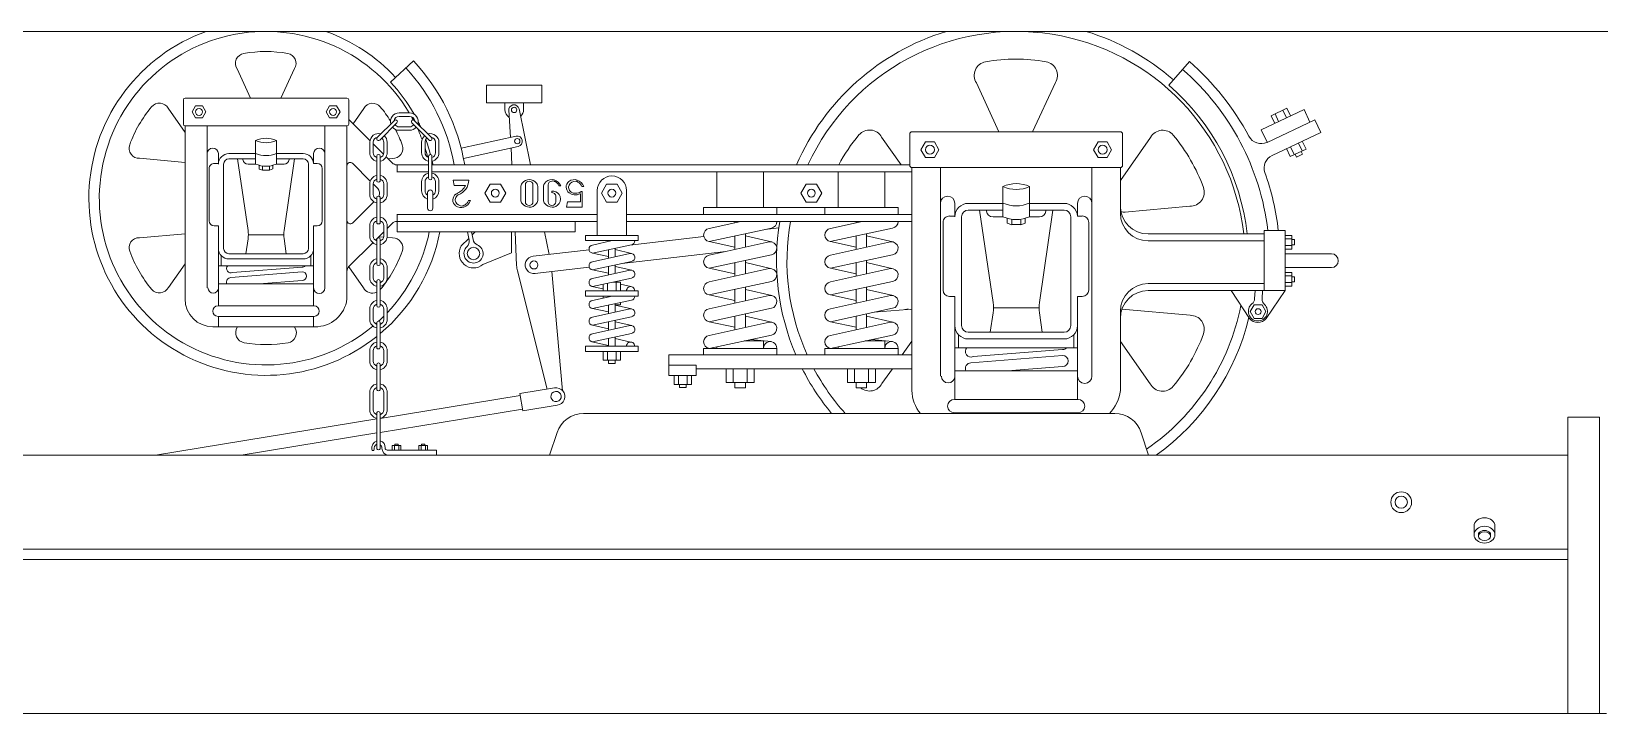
# Model space of a CAD drawing. Header units: inches. Extents: x 0 to 22, y 0 to 17.
# Drawn here: x 12.233 to 14.581, y 12.29 to 13.311 of the extents above; entities that cross this region are included whole.
import ezdxf

# ---------------------------------------------------------------- set-up
doc = ezdxf.new("R2010")
doc.units = ezdxf.units.IN
doc.header["$LTSCALE"] = 100
doc.header["$MEASUREMENT"] = 0
doc.layers.add('RAIL', color=7, linetype='Continuous', lineweight=0)
doc.layers.add('RESISTORBANK', color=7, linetype='Continuous', lineweight=0)

msp = doc.modelspace()

# ---------------------------------------------------------------- linework, layer by layer
at = {"layer": 'RAIL'}
msp.add_line((7.08987, 13.31113), (14.88987, 13.31113), dxfattribs=at)
at = {"layer": 'RESISTORBANK', "linetype": 'Continuous'}
for p, q in [((12.56083, 13.21131), (12.54073, 13.25506)), ((12.60641, 13.21131), (12.62697, 13.25543)), ((12.77056, 13.23515), (12.80486, 13.267)), ((13.93595, 13.2307), (13.96673, 13.26596)), ((12.91409, 13.2304), (12.99729, 13.2304)), ((12.91409, 13.2044), (12.91409, 13.2304)), ((12.99729, 13.2044), (12.99729, 13.2304)), ((13.68131, 13.16079), (13.64766, 13.23405)), ((13.73186, 13.16079), (13.76624, 13.23456)), ((12.91409, 13.2044), (12.99729, 13.2044)), ((12.94169, 13.19417), (12.94169, 13.2044)), ((12.96969, 13.19417), (12.96969, 13.2044)), ((12.4629, 13.1599), (12.43762, 13.19599)), ((12.73972, 13.1476), (12.7079, 13.17936)), ((12.71438, 13.1729), (12.73037, 13.19573)), ((12.75064, 13.15216), (12.77639, 13.17791)), ((12.75432, 13.14849), (12.78007, 13.17423)), ((12.78344, 13.18908), (12.79904, 13.18908)), ((12.78344, 13.18388), (12.79904, 13.18388)), ((12.80239, 13.17421), (12.82814, 13.14847)), ((12.80607, 13.17789), (12.83181, 13.15214)), ((12.9502, 13.15237), (12.94754, 13.19376)), ((12.9802, 13.11143), (12.96291, 13.19511)), ((14.089, 13.18496), (14.1125, 13.19604)), ((14.089, 13.18496), (14.09443, 13.17342)), ((14.09487, 13.18773), (14.1003, 13.17619)), ((14.10662, 13.19327), (14.11206, 13.18173)), ((14.1125, 13.19604), (14.11794, 13.1845)), ((14.14711, 13.17525), (14.13825, 13.19407)), ((14.16337, 13.15992), (14.1545, 13.17874)), ((12.78344, 13.16828), (12.79904, 13.16828)), ((12.78344, 13.16308), (12.79904, 13.16308)), ((12.87633, 13.13612), (12.95861, 13.15422)), ((13.53489, 13.11143), (13.50589, 13.15283)), ((13.86335, 13.08814), (13.90841, 13.15248)), ((14.08306, 13.14507), (14.0742, 13.16389)), ((12.73949, 13.12954), (12.73949, 13.14514)), ((12.74469, 13.12954), (12.74469, 13.14514)), ((12.75998, 13.12738), (12.74469, 13.14264)), ((12.76029, 13.12954), (12.76029, 13.14514)), ((12.76549, 13.12954), (12.76549, 13.14514)), ((12.817, 13.1451), (12.817, 13.1295)), ((12.8222, 13.1451), (12.8222, 13.1295)), ((12.8222, 13.1451), (12.8222, 13.1295)), ((12.8378, 13.1451), (12.8378, 13.1295)), ((12.8378, 13.1451), (12.8378, 13.1295)), ((12.843, 13.1451), (12.843, 13.1295)), ((12.843, 13.1451), (12.843, 13.1295)), ((12.87979, 13.12094), (12.96176, 13.13897)), ((12.95214, 13.11143), (12.95095, 13.13659)), ((14.11776, 13.12392), (14.11222, 13.13568)), ((14.11776, 13.12392), (14.14127, 13.135)), ((14.12363, 13.12668), (14.11809, 13.13844)), ((14.12718, 13.12297), (14.1251, 13.12738)), ((14.12718, 13.12297), (14.136, 13.12712)), ((14.13539, 13.13222), (14.12985, 13.14398)), ((14.136, 13.12712), (14.13392, 13.13153)), ((14.14127, 13.135), (14.13573, 13.14676)), ((12.4629, 13.11476), (12.39482, 13.12111)), ((12.57886, 13.10334), (12.5737, 13.10513)), ((12.58949, 13.10334), (12.5945, 13.10515)), ((12.74026, 13.08716), (12.71383, 13.11353)), ((12.74989, 13.08793), (12.74989, 13.12434)), ((12.75509, 13.08793), (12.75509, 13.12434)), ((12.77304, 13.11435), (12.76395, 13.12341)), ((12.76709, 13.12029), (12.77318, 13.12085)), ((12.8274, 13.12431), (12.8274, 13.09134)), ((12.8326, 13.12431), (12.8326, 13.09134)), ((12.73949, 13.06714), (12.73949, 13.08274)), ((12.74469, 13.06714), (12.74469, 13.08274)), ((12.75131, 13.07612), (12.74469, 13.08274)), ((12.76029, 13.06714), (12.76029, 13.08274)), ((12.76549, 13.06714), (12.76549, 13.08274)), ((12.817, 13.08615), (12.817, 13.07258)), ((12.817, 13.08615), (12.817, 13.07258)), ((12.8222, 13.08615), (12.8222, 13.07258)), ((12.8222, 13.08615), (12.8222, 13.07258)), ((12.8378, 13.08615), (12.8378, 13.07258)), ((12.8378, 13.08615), (12.8378, 13.07258)), ((12.843, 13.08615), (12.843, 13.07258)), ((12.843, 13.08615), (12.843, 13.07258)), ((12.88777, 13.08863), (12.86424, 13.08863)), ((12.86424, 13.08863), (12.8657, 13.08063)), ((12.88285, 13.08063), (12.8657, 13.08063)), ((12.91172, 13.06902), (12.91952, 13.08253)), ((12.91952, 13.08253), (12.93511, 13.08253)), ((12.94291, 13.06902), (12.93511, 13.08253)), ((12.97239, 13.05615), (12.97239, 13.08132)), ((12.98383, 13.05615), (12.98383, 13.08132)), ((13.00642, 13.05615), (13.00642, 13.08132)), ((13.0256, 13.07974), (13.02297, 13.07974)), ((13.08629, 13.06902), (13.09409, 13.08253)), ((13.09409, 13.08253), (13.10969, 13.08253)), ((13.11749, 13.06902), (13.10969, 13.08253)), ((13.25905, 13.04743), (13.25905, 13.10103)), ((13.32905, 13.04743), (13.32905, 13.10103)), ((13.38491, 13.06902), (13.39271, 13.08253)), ((13.39271, 13.08253), (13.40831, 13.08253)), ((13.41611, 13.06902), (13.40831, 13.08253)), ((13.44065, 13.04743), (13.44065, 13.10103)), ((13.51065, 13.04743), (13.51065, 13.10103)), ((12.71383, 13.02456), (12.7455, 13.05617)), ((12.74934, 13.06), (12.74989, 13.06054)), ((12.74989, 13.02555), (12.74989, 13.06194)), ((12.75509, 13.02553), (12.75509, 13.06186)), ((12.8261, 13.06985), (12.8261, 13.04642)), ((12.8339, 13.06985), (12.8339, 13.04642)), ((12.89006, 13.05775), (12.88743, 13.05775)), ((12.91952, 13.05551), (12.91172, 13.06902)), ((12.93511, 13.05551), (12.94291, 13.06902)), ((12.96542, 13.05909), (12.96542, 13.07806)), ((12.99112, 13.05987), (12.99112, 13.07728)), ((12.99938, 13.05909), (12.99938, 13.07845)), ((13.01228, 13.06971), (13.01228, 13.07217)), ((13.01786, 13.05615), (13.01786, 13.06531)), ((13.03394, 13.04815), (13.03539, 13.05615)), ((13.05518, 13.05615), (13.03539, 13.05615)), ((13.05518, 13.05615), (13.05518, 13.06699)), ((13.05976, 13.07903), (13.05713, 13.07903)), ((13.05747, 13.04815), (13.05747, 13.0703)), ((13.08009, 13.00578), (13.08009, 13.07288)), ((13.09409, 13.05551), (13.08629, 13.06902)), ((13.10969, 13.05551), (13.11749, 13.06902)), ((13.12384, 13.00578), (13.12384, 13.07288)), ((13.39271, 13.05551), (13.38491, 13.06902)), ((13.40831, 13.05551), (13.41611, 13.06902)), ((12.91952, 13.05551), (12.93511, 13.05551)), ((13.05747, 13.04815), (13.03394, 13.04815)), ((13.09409, 13.05551), (13.10969, 13.05551)), ((13.23925, 13.03703), (13.23925, 13.04743)), ((13.34885, 13.03703), (13.34885, 13.04743)), ((13.39271, 13.05551), (13.40831, 13.05551)), ((13.42085, 13.03703), (13.42085, 13.04743)), ((13.53045, 13.03703), (13.53045, 13.04743)), ((13.87022, 13.04048), (13.96727, 13.04953)), ((12.73949, 13.00474), (12.73949, 13.02034)), ((12.74469, 13.00474), (12.74469, 13.02034)), ((12.74777, 12.99853), (12.76029, 13.01102)), ((12.76029, 13.00474), (12.76029, 13.02034)), ((12.76549, 13.01621), (12.773, 13.0237)), ((12.76549, 13.00474), (12.76549, 13.02034)), ((12.88819, 12.99865), (12.88583, 13.01103)), ((12.89414, 12.99944), (12.89194, 13.01103)), ((12.89734, 13.01103), (12.89281, 13.00644)), ((12.95144, 12.97974), (12.95144, 13.01103)), ((12.95928, 12.96049), (12.95689, 13.01103)), ((13.00823, 12.97727), (13.00118, 13.01103)), ((13.24742, 12.99661), (13.34076, 13.01661)), ((13.2475, 13.01602), (13.29517, 13.02663)), ((13.28621, 13.02463), (13.28621, 13.02663)), ((13.33115, 13.01455), (13.35187, 13.01694)), ((13.42902, 12.99661), (13.52236, 13.01661)), ((13.4291, 13.01602), (13.47669, 13.02661)), ((13.46781, 13.02463), (13.46781, 13.02663)), ((13.47616, 13.02661), (13.53051, 13.02661)), ((13.70056, 13.02178), (13.69391, 13.02409)), ((13.71424, 13.02178), (13.72069, 13.02412)), ((14.07884, 12.92316), (14.07884, 13.01316)), ((14.11004, 12.92316), (14.11004, 13.01316)), ((12.4629, 13.00827), (12.39446, 13.00227)), ((12.55729, 13.00662), (12.61114, 13.00662)), ((12.70824, 12.95907), (12.74407, 12.99483)), ((12.74989, 12.963), (12.74989, 12.99954)), ((12.75308, 13.00382), (12.76013, 13.0032)), ((12.75509, 12.96313), (12.75509, 12.99954)), ((12.76533, 13.00275), (12.77357, 13.00203)), ((12.88769, 13.00125), (12.87652, 12.98994)), ((13.06251, 12.99798), (13.06251, 13.00578)), ((13.06251, 13.00578), (13.14142, 13.00578)), ((13.06251, 12.99798), (13.14142, 12.99798)), ((13.07278, 12.9792), (13.13112, 12.9917)), ((13.07283, 12.99133), (13.10258, 12.99795)), ((13.09707, 12.99672), (13.09707, 12.99798)), ((13.10224, 12.99795), (13.13621, 12.99795)), ((13.10682, 12.97389), (13.10682, 12.98649)), ((13.12871, 12.99118), (13.23959, 13.00398)), ((13.14142, 12.99798), (13.14142, 13.00578)), ((13.28621, 12.98838), (13.24746, 12.99661)), ((13.24746, 12.97601), (13.33736, 12.99601)), ((13.28621, 12.98463), (13.28621, 13.00492)), ((13.30181, 12.9881), (13.30181, 13.00827)), ((13.34106, 12.99596), (13.30181, 13.005)), ((13.34806, 12.99031), (13.34921, 12.99044)), ((13.46781, 12.98838), (13.42906, 12.99661)), ((13.42906, 12.97601), (13.51896, 12.99601)), ((13.46781, 12.98463), (13.46781, 13.00492)), ((13.48341, 12.9881), (13.48341, 13.00827)), ((13.52266, 12.99596), (13.48341, 13.005)), ((14.12025, 13.00574), (14.11006, 13.00574)), ((14.12025, 13.00064), (14.11006, 13.00064)), ((14.12025, 12.99046), (14.11006, 12.99046)), ((14.12025, 12.98537), (14.11006, 12.98537)), ((14.12025, 12.98537), (14.12025, 13.00574)), ((14.12407, 12.99937), (14.12025, 12.99937)), ((14.12407, 12.99173), (14.12025, 12.99173)), ((14.12407, 12.99173), (14.12407, 12.99937)), ((12.4629, 12.96303), (12.4379, 12.92776)), ((12.95144, 12.97974), (12.90874, 12.96225)), ((12.98395, 12.97447), (13.06781, 12.98415)), ((13.09707, 12.97404), (13.07281, 12.9792)), ((13.07281, 12.96632), (13.129, 12.97882)), ((13.07281, 12.9542), (13.13112, 12.9667)), ((13.09707, 12.97172), (13.09707, 12.9844)), ((13.13131, 12.97879), (13.10682, 12.98443)), ((13.11684, 12.96363), (13.27257, 12.9816)), ((13.24746, 12.95661), (13.34076, 12.97661)), ((13.28621, 12.94463), (13.28621, 12.96492)), ((13.30181, 12.9481), (13.30181, 12.96826)), ((13.34166, 12.9558), (13.30181, 12.96499)), ((13.42906, 12.95661), (13.52236, 12.97661)), ((13.46781, 12.94463), (13.46781, 12.96492)), ((13.48341, 12.9481), (13.48341, 12.96826)), ((13.52326, 12.9558), (13.48341, 12.96499)), ((12.70797, 12.95879), (12.73013, 12.92752)), ((12.73949, 12.94234), (12.73949, 12.95794)), ((12.73949, 12.94234), (12.73949, 12.95794)), ((12.74469, 12.94234), (12.74469, 12.95794)), ((12.74469, 12.94234), (12.74469, 12.95794)), ((12.76029, 12.94234), (12.76029, 12.95794)), ((12.76029, 12.94234), (12.76029, 12.95794)), ((12.76549, 12.94234), (12.76549, 12.95794)), ((12.76549, 12.94234), (12.76549, 12.95794)), ((12.96071, 12.95292), (13.00525, 12.77561)), ((12.98669, 12.94862), (13.06813, 12.95802)), ((13.01227, 12.95157), (13.02811, 12.7733)), ((13.07279, 12.9292), (13.13112, 12.9417)), ((13.09707, 12.94904), (13.07281, 12.9542)), ((13.07281, 12.94132), (13.129, 12.95382)), ((13.09707, 12.94672), (13.09707, 12.9594)), ((13.10682, 12.94889), (13.10682, 12.96149)), ((13.13168, 12.95369), (13.10682, 12.95943)), ((13.28621, 12.94838), (13.24746, 12.95661)), ((13.24746, 12.93601), (13.33736, 12.95601)), ((13.46781, 12.94838), (13.42906, 12.95661)), ((13.42906, 12.93601), (13.51896, 12.95601)), ((14.12025, 12.95034), (14.11006, 12.95034)), ((14.12025, 12.94524), (14.11006, 12.94524)), ((14.12025, 12.92997), (14.12025, 12.95034)), ((14.12407, 12.94397), (14.12025, 12.94397)), ((14.12407, 12.93633), (14.12407, 12.94397)), ((12.74989, 12.90073), (12.74989, 12.93714)), ((12.75509, 12.90073), (12.75509, 12.93714)), ((13.06251, 12.91498), (13.06251, 12.92278)), ((13.06251, 12.92278), (13.14142, 12.92278)), ((13.06251, 12.91498), (13.14142, 12.91498)), ((13.08896, 12.92558), (13.07211, 12.92936)), ((13.07283, 12.90843), (13.10228, 12.91498)), ((13.08896, 12.92285), (13.08896, 12.93266)), ((13.08896, 12.91202), (13.08896, 12.91499)), ((13.09545, 12.92285), (13.09545, 12.93405)), ((13.09707, 12.91382), (13.09707, 12.91498)), ((13.10384, 12.93585), (13.11495, 12.93585)), ((13.10682, 12.93585), (13.10682, 12.93649)), ((13.10845, 12.92285), (13.10845, 12.93585)), ((13.11495, 12.92285), (13.11495, 12.93585)), ((13.13029, 12.92902), (13.11495, 12.93255)), ((13.14142, 12.91498), (13.14142, 12.92278)), ((13.24743, 12.91661), (13.34076, 12.93661)), ((13.28621, 12.90838), (13.24746, 12.91661)), ((13.24746, 12.89601), (13.33736, 12.91601)), ((13.28621, 12.90463), (13.28621, 12.92492)), ((13.30181, 12.9081), (13.30181, 12.92826)), ((13.34168, 12.9158), (13.30181, 12.92499)), ((13.42903, 12.91661), (13.52236, 12.93661)), ((13.46781, 12.90838), (13.42906, 12.91661)), ((13.42906, 12.89601), (13.51896, 12.91601)), ((13.46781, 12.90463), (13.46781, 12.92492)), ((13.48341, 12.9081), (13.48341, 12.92826)), ((13.52328, 12.9158), (13.48341, 12.92499)), ((14.02923, 12.92317), (14.05677, 12.88153)), ((14.06434, 12.91083), (14.06498, 12.92316)), ((14.07554, 12.91069), (14.0762, 12.92316)), ((14.11013, 12.92317), (14.08173, 12.88151)), ((14.12025, 12.93506), (14.11006, 12.93506)), ((14.12025, 12.92997), (14.11006, 12.92997)), ((14.12407, 12.93633), (14.12025, 12.93633)), ((12.73949, 12.87994), (12.73949, 12.89554)), ((12.74469, 12.87994), (12.74469, 12.89554)), ((12.76029, 12.87994), (12.76029, 12.89554)), ((12.76549, 12.87994), (12.76549, 12.89554)), ((13.07278, 12.8963), (13.13112, 12.9088)), ((13.09707, 12.89114), (13.07281, 12.8963)), ((13.07281, 12.88342), (13.129, 12.89592)), ((13.09707, 12.88882), (13.09707, 12.9015)), ((13.10682, 12.89099), (13.10682, 12.90359)), ((13.10682, 12.90198), (13.11495, 12.90198)), ((13.13131, 12.89589), (13.10682, 12.90153)), ((13.11495, 12.90198), (13.11495, 12.90533)), ((13.24745, 12.87661), (13.34076, 12.89661)), ((13.42905, 12.87661), (13.52236, 12.89661)), ((13.54445, 12.89506), (13.49487, 12.89071)), ((13.67278, 12.89726), (13.74212, 12.89726)), ((13.86561, 12.8951), (13.96781, 12.88615)), ((14.05787, 12.89167), (14.06372, 12.9018)), ((14.06372, 12.88154), (14.05787, 12.89167)), ((14.06372, 12.9018), (14.07542, 12.9018)), ((14.08127, 12.89167), (14.07542, 12.9018)), ((14.07542, 12.88154), (14.08127, 12.89167)), ((12.54153, 12.86901), (12.54114, 12.86816)), ((12.62682, 12.86901), (12.62739, 12.86778)), ((12.74989, 12.83833), (12.74989, 12.87474)), ((12.75509, 12.83833), (12.75509, 12.87474)), ((13.07281, 12.8713), (13.13112, 12.8838)), ((13.09707, 12.86614), (13.07281, 12.8713)), ((13.07281, 12.85842), (13.129, 12.87092)), ((13.09707, 12.86382), (13.09707, 12.8765)), ((13.10682, 12.86599), (13.10682, 12.87859)), ((13.13168, 12.87079), (13.10682, 12.87653)), ((13.24743, 12.85601), (13.33736, 12.87601)), ((13.28621, 12.86838), (13.24746, 12.87661)), ((13.28621, 12.86463), (13.28621, 12.88492)), ((13.30181, 12.8681), (13.30181, 12.88826)), ((13.34082, 12.876), (13.30181, 12.88499)), ((13.42903, 12.85601), (13.51896, 12.87601)), ((13.46781, 12.86838), (13.42906, 12.87661)), ((13.46781, 12.86463), (13.46781, 12.88492)), ((13.48341, 12.8681), (13.48341, 12.88826)), ((13.52242, 12.876), (13.48341, 12.88499)), ((14.06372, 12.88154), (14.07542, 12.88154)), ((13.09707, 12.84086), (13.07211, 12.84646)), ((13.07279, 12.8463), (13.13112, 12.8588)), ((13.09707, 12.83988), (13.09707, 12.8515)), ((13.10682, 12.83988), (13.10682, 12.85359)), ((13.13029, 12.84612), (13.10682, 12.85153)), ((13.24751, 12.83663), (13.34076, 12.85661)), ((13.2998, 12.84783), (13.32905, 12.84783)), ((13.30931, 12.84987), (13.34032, 12.84679)), ((13.32905, 12.8366), (13.32905, 12.84783)), ((13.42911, 12.83663), (13.52236, 12.85661)), ((13.4814, 12.84783), (13.51065, 12.84783)), ((13.49091, 12.84987), (13.52192, 12.84679)), ((13.51065, 12.8366), (13.51065, 12.84783)), ((13.55126, 12.8475), (13.53675, 12.82703)), ((13.86335, 12.84681), (13.90807, 12.7837)), ((12.73949, 12.81754), (12.73949, 12.83314)), ((12.74469, 12.81754), (12.74469, 12.83314)), ((12.76029, 12.81754), (12.76029, 12.83314)), ((12.76549, 12.81754), (12.76549, 12.83314)), ((13.06251, 12.83208), (13.06251, 12.83988)), ((13.06251, 12.83988), (13.14142, 12.83988)), ((13.06251, 12.83208), (13.14142, 12.83208)), ((13.08896, 12.81895), (13.08896, 12.83195)), ((13.09545, 12.81895), (13.09545, 12.83195)), ((13.10845, 12.81895), (13.10845, 12.83195)), ((13.11495, 12.81895), (13.11495, 12.83195)), ((13.14142, 12.83208), (13.14142, 12.83988)), ((13.18725, 12.82703), (13.55126, 12.82703)), ((13.18725, 12.79583), (13.18725, 12.82703)), ((13.23921, 12.8366), (13.34891, 12.8366)), ((13.23921, 12.82703), (13.23921, 12.8366)), ((13.25905, 12.8366), (13.25905, 12.8391)), ((13.34891, 12.82703), (13.34891, 12.8366)), ((13.42081, 12.8366), (13.53051, 12.8366)), ((13.42081, 12.82703), (13.42081, 12.8366)), ((13.44065, 12.8366), (13.44065, 12.8391)), ((13.53051, 12.82703), (13.53051, 12.8366)), ((12.74989, 12.77593), (12.74989, 12.81234)), ((12.75509, 12.77593), (12.75509, 12.81234)), ((13.08896, 12.81895), (13.11495, 12.81895)), ((13.09707, 12.81407), (13.09707, 12.81895)), ((13.09707, 12.81407), (13.10682, 12.81407)), ((13.10682, 12.81407), (13.10682, 12.81895)), ((13.18725, 12.81143), (13.2282, 12.81143)), ((13.2282, 12.79583), (13.2282, 12.81143)), ((13.2282, 12.80623), (13.55126, 12.80623)), ((13.27323, 12.78543), (13.27323, 12.80623)), ((13.28361, 12.78543), (13.28361, 12.80623)), ((13.30441, 12.78543), (13.30441, 12.80623)), ((13.31481, 12.78543), (13.31481, 12.80623)), ((13.45483, 12.78543), (13.45483, 12.80623)), ((13.46521, 12.78543), (13.46521, 12.80623)), ((13.48601, 12.78543), (13.48601, 12.80623)), ((13.49641, 12.78543), (13.49641, 12.80623)), ((13.52201, 12.80623), (13.50628, 12.78403)), ((12.96432, 12.7689), (13.01608, 12.77739)), ((13.18725, 12.79583), (13.2282, 12.79583)), ((13.19515, 12.78273), (13.19515, 12.79573)), ((13.19515, 12.78273), (13.22114, 12.78273)), ((13.20164, 12.78273), (13.20164, 12.79573)), ((13.20326, 12.77785), (13.20326, 12.78273)), ((13.20326, 12.77785), (13.21301, 12.77785)), ((13.21301, 12.77785), (13.21301, 12.78273)), ((13.21464, 12.78273), (13.21464, 12.79573)), ((13.22114, 12.78273), (13.22114, 12.79573)), ((13.27323, 12.78543), (13.31481, 12.78543)), ((13.28621, 12.77763), (13.28621, 12.78543)), ((13.28621, 12.77763), (13.30181, 12.77763)), ((13.30181, 12.77763), (13.30181, 12.78543)), ((13.45483, 12.78543), (13.49641, 12.78543)), ((13.46781, 12.77763), (13.46781, 12.78543)), ((13.46781, 12.77763), (13.48341, 12.77763)), ((13.48341, 12.77763), (13.48341, 12.78543)), ((12.73949, 12.74474), (12.73949, 12.77074)), ((12.74469, 12.74474), (12.74469, 12.77074)), ((12.75509, 12.73193), (12.96474, 12.76633)), ((12.76029, 12.74474), (12.76029, 12.77074)), ((12.76549, 12.74474), (12.76549, 12.77074)), ((12.96432, 12.7689), (12.96853, 12.74325)), ((12.96853, 12.74325), (13.02014, 12.75172)), ((12.41857, 12.67671), (12.74989, 12.73107)), ((12.74989, 12.68761), (12.74989, 12.73954)), ((12.75509, 12.71086), (12.96811, 12.74581)), ((12.75509, 12.68761), (12.75509, 12.73973)), ((12.54699, 12.67671), (12.74989, 12.71)), ((13.00874, 12.67671), (13.01995, 12.71058)), ((13.90563, 12.67671), (13.89457, 12.71045)), ((12.77309, 12.69106), (12.77309, 12.68456)), ((12.78608, 12.69106), (12.77309, 12.69106)), ((12.77634, 12.69106), (12.77634, 12.68456)), ((12.77715, 12.6935), (12.77715, 12.69106)), ((12.78202, 12.6935), (12.77715, 12.6935)), ((12.78202, 12.6935), (12.78202, 12.69106)), ((12.78284, 12.69106), (12.78284, 12.68456)), ((12.78608, 12.69106), (12.78608, 12.68456)), ((12.81295, 12.69106), (12.81295, 12.68456)), ((12.82594, 12.69106), (12.81295, 12.69106)), ((12.8162, 12.69106), (12.8162, 12.68456)), ((12.81701, 12.6935), (12.81701, 12.69106)), ((12.82189, 12.6935), (12.81701, 12.6935)), ((12.82189, 12.6935), (12.82189, 12.69106)), ((12.8227, 12.69106), (12.8227, 12.68456)), ((12.82594, 12.69106), (12.82594, 12.68456)), ((12.83934, 12.67671), (12.83934, 12.68451))]:
    msp.add_line(p, q, dxfattribs=at)
at = {"layer": 'RESISTORBANK', "color": 7, "linetype": 'Continuous'}
for p, q in [((12.4603, 13.20871), (12.4603, 13.17231)), ((12.47851, 13.19949), (12.47333, 13.19052)), ((12.48897, 13.19949), (12.49416, 13.19051)), ((12.67931, 13.19949), (12.67413, 13.19052)), ((12.68977, 13.19949), (12.69496, 13.19051)), ((12.7079, 13.20871), (12.7079, 13.17231)), ((12.47333, 13.19052), (12.47852, 13.18153)), ((12.49416, 13.19051), (12.48898, 13.18153)), ((12.67413, 13.19052), (12.67932, 13.18153)), ((12.69496, 13.19051), (12.68978, 13.18153)), ((12.4629, 13.16971), (12.4629, 13.16305)), ((12.4629, 13.16305), (12.4629, 12.91061)), ((12.496, 13.16971), (12.496, 13.12811)), ((12.6722, 13.16971), (12.6722, 13.12811)), ((12.7053, 13.16971), (12.7053, 12.91061)), ((13.54791, 13.15744), (13.54791, 13.11058)), ((13.86669, 13.15744), (13.86669, 13.11058)), ((12.496, 13.12811), (12.496, 12.92722)), ((12.5128, 13.12811), (12.5128, 13.11344)), ((12.5685, 13.14774), (12.5685, 13.11251)), ((12.5997, 13.14771), (12.5997, 13.11251)), ((12.6554, 13.12811), (12.6554, 13.11344)), ((12.6722, 13.12811), (12.6722, 12.92722)), ((13.57135, 13.14558), (13.56468, 13.13403)), ((13.56468, 13.13403), (13.57137, 13.12246)), ((13.58482, 13.14558), (13.5915, 13.13401)), ((13.5915, 13.13401), (13.58483, 13.12246)), ((13.82988, 13.14558), (13.82321, 13.13403)), ((13.82321, 13.13403), (13.8299, 13.12246)), ((13.84335, 13.14558), (13.85003, 13.13401)), ((13.85003, 13.13401), (13.84336, 13.12246)), ((12.49902, 13.10594), (12.49902, 13.02741)), ((12.5206, 13.11251), (12.5206, 12.98611)), ((12.5414, 13.12031), (12.5572, 13.01294)), ((12.5414, 13.12031), (12.5572, 13.01294)), ((12.54928, 13.12031), (12.54945, 13.11917)), ((12.5737, 13.11072), (12.5737, 13.10513)), ((12.5789, 13.10962), (12.5789, 13.10338)), ((12.58953, 13.10965), (12.58953, 13.10338)), ((12.5945, 13.11071), (12.5945, 13.10515)), ((12.6268, 13.12031), (12.61112, 13.01289)), ((12.6268, 13.12031), (12.61112, 13.01289)), ((12.61892, 13.12031), (12.61875, 13.11918)), ((12.6476, 13.11251), (12.6476, 12.98611)), ((12.6684, 13.10594), (12.6684, 13.02741)), ((12.78022, 13.11143), (12.78022, 13.10103)), ((13.55126, 13.10723), (13.55126, 12.77364)), ((13.59387, 13.10723), (13.59387, 13.05367)), ((13.82073, 13.10723), (13.82073, 13.05367)), ((13.86335, 13.10723), (13.86335, 13.0978)), ((13.86335, 13.0978), (13.86335, 13.03916)), ((13.68722, 13.07894), (13.68722, 13.03359)), ((13.72739, 13.07891), (13.72739, 13.03359)), ((12.78022, 13.03703), (12.78022, 13.01103)), ((13.59387, 13.05367), (13.59387, 12.79503)), ((13.6155, 13.05367), (13.6155, 13.03479)), ((13.62555, 13.03359), (13.62555, 12.87085)), ((13.65233, 13.04363), (13.67267, 12.9054)), ((13.65233, 13.04363), (13.67267, 12.9054)), ((13.66248, 13.04363), (13.66269, 13.04217)), ((13.76228, 13.04363), (13.74209, 12.90533)), ((13.76228, 13.04363), (13.74209, 12.90533)), ((13.75213, 13.04363), (13.75192, 13.04218)), ((13.78906, 13.03359), (13.78906, 12.87085)), ((13.7991, 13.05367), (13.7991, 13.03479)), ((13.82073, 13.05367), (13.82073, 12.79503)), ((12.5128, 13.01991), (12.5128, 12.98611)), ((12.5128, 13.01991), (12.5128, 12.90021)), ((12.6554, 13.01991), (12.6554, 12.92722)), ((13.04696, 13.02663), (13.04696, 13.01103)), ((13.59776, 13.02514), (13.59776, 12.92402)), ((13.69391, 13.03129), (13.69391, 13.02409)), ((13.70061, 13.02987), (13.70061, 13.02184)), ((13.71429, 13.02991), (13.71429, 13.02184)), ((13.72069, 13.03127), (13.72069, 13.02412)), ((13.81584, 13.02514), (13.81584, 12.92402)), ((12.55389, 12.97831), (12.5572, 13.00083)), ((12.61442, 12.97831), (12.61112, 13.00088)), ((12.51707, 12.97538), (12.51707, 12.96036)), ((12.65113, 12.97538), (12.65113, 12.96036)), ((12.6554, 12.92736), (12.6554, 12.90021)), ((13.6155, 12.91436), (13.6155, 12.76025)), ((13.6155, 12.91436), (13.6155, 12.87085)), ((13.7991, 12.91436), (13.7991, 12.79503)), ((13.86335, 12.89196), (13.86335, 12.77364)), ((12.5128, 12.88461), (12.5128, 12.86901)), ((12.6554, 12.88461), (12.6554, 12.86901)), ((13.6684, 12.8608), (13.67267, 12.8898)), ((13.74633, 12.8608), (13.74209, 12.88986)), ((13.621, 12.85704), (13.621, 12.8377)), ((13.7936, 12.85704), (13.7936, 12.8377)), ((13.7991, 12.79521), (13.7991, 12.76025)), ((14.5334, 12.73381), (14.5334, 12.28996)), ((14.5809, 12.73381), (14.5809, 12.28996)), ((14.39284, 12.57084), (14.39284, 12.55805)), ((14.4242, 12.57056), (14.4242, 12.55777)), ((14.39932, 12.55767), (14.39932, 12.55561)), ((14.41772, 12.55781), (14.41772, 12.55557))]:
    msp.add_line(p, q, dxfattribs=at)
at = {"layer": 'RESISTORBANK'}
for p, q in [((12.4629, 13.21131), (12.7053, 13.21131)), ((12.47851, 13.19949), (12.48897, 13.19949)), ((12.67931, 13.19949), (12.68977, 13.19949)), ((12.47852, 13.18153), (12.48898, 13.18153)), ((12.67932, 13.18153), (12.68978, 13.18153)), ((14.0742, 13.16389), (14.13825, 13.19407)), ((14.08302, 13.14505), (14.1545, 13.17874)), ((12.4629, 13.16971), (12.7053, 13.16971)), ((13.55126, 13.16079), (13.86335, 13.16079)), ((14.09048, 13.12557), (14.16337, 13.15992)), ((12.5284, 13.12811), (12.5685, 13.12811)), ((12.5284, 13.12811), (12.5685, 13.12811)), ((12.5997, 13.12811), (12.6398, 13.12811)), ((12.5997, 13.12811), (12.6398, 13.12811)), ((13.57135, 13.14558), (13.58482, 13.14558)), ((13.82988, 13.14558), (13.84335, 13.14558)), ((12.5128, 13.11344), (12.50652, 13.11344)), ((12.5284, 13.12031), (12.5685, 13.12031)), ((12.55717, 13.11251), (12.5685, 13.11251)), ((12.57889, 13.10338), (12.58953, 13.10338)), ((12.5997, 13.12031), (12.6398, 13.12031)), ((12.5997, 13.11251), (12.61103, 13.11251)), ((12.6609, 13.11344), (12.65537, 13.11344)), ((12.7801, 13.11143), (12.8274, 13.11143)), ((12.8326, 13.11143), (13.54791, 13.11143)), ((13.55126, 13.10723), (13.86335, 13.10723)), ((13.57137, 13.12246), (13.58483, 13.12246)), ((13.8299, 13.12246), (13.84336, 13.12246)), ((12.7801, 13.10103), (12.8274, 13.10103)), ((12.8326, 13.10103), (13.55126, 13.10103)), ((12.78006, 13.03703), (13.08009, 13.03703)), ((13.12384, 13.03703), (13.55126, 13.03703)), ((13.23925, 13.04743), (13.53045, 13.04743)), ((13.6155, 13.03479), (13.60741, 13.03479)), ((13.63559, 13.05367), (13.68722, 13.05367)), ((13.63559, 13.05367), (13.68722, 13.05367)), ((13.63559, 13.04363), (13.68722, 13.04363)), ((13.67263, 13.03359), (13.68722, 13.03359)), ((13.72739, 13.05367), (13.77902, 13.05367)), ((13.72739, 13.05367), (13.77902, 13.05367)), ((13.72739, 13.04363), (13.77902, 13.04363)), ((13.72739, 13.03359), (13.74198, 13.03359)), ((13.80618, 13.03479), (13.79906, 13.03479)), ((12.5128, 13.01991), (12.50652, 13.01991)), ((12.6554, 13.01991), (12.6609, 13.01991)), ((12.78006, 13.02663), (13.08009, 13.02663)), ((12.78022, 13.01103), (13.04696, 13.01103)), ((13.12384, 13.02663), (13.55126, 13.02663)), ((13.70059, 13.02184), (13.71429, 13.02184)), ((14.07884, 13.01316), (14.11004, 13.01316)), ((13.90495, 13.00796), (14.07884, 13.00796)), ((13.90495, 12.99756), (14.07884, 12.99756)), ((12.5284, 12.97831), (12.6398, 12.97831)), ((12.5284, 12.97049), (12.6398, 12.97049)), ((14.11004, 12.97827), (14.17924, 12.97827)), ((12.5128, 12.96036), (12.6554, 12.96036)), ((12.53148, 12.94262), (12.63803, 12.95138)), ((12.53411, 12.95002), (12.63803, 12.95822)), ((12.57389, 12.93332), (12.63803, 12.93838)), ((14.11004, 12.95747), (14.17924, 12.95747)), ((12.5128, 12.93332), (12.6554, 12.93332)), ((13.90495, 12.93356), (14.07884, 12.93356)), ((13.90495, 12.92316), (14.11004, 12.92316)), ((12.5122, 12.90021), (12.656, 12.90021)), ((13.6155, 12.91436), (13.60741, 12.91436)), ((13.7991, 12.91436), (13.80618, 12.91436)), ((12.5045, 12.86901), (12.65717, 12.86901)), ((12.5122, 12.88461), (12.656, 12.88461)), ((13.63559, 12.8608), (13.77902, 12.8608)), ((13.63559, 12.85074), (13.77902, 12.85074)), ((13.6155, 12.8377), (13.7991, 12.8377)), ((13.63955, 12.81486), (13.77674, 12.82614)), ((13.64293, 12.82438), (13.77674, 12.83494)), ((13.6155, 12.80288), (13.7991, 12.80288)), ((13.69416, 12.80288), (13.77674, 12.8094)), ((13.61473, 12.76025), (13.79987, 12.76025)), ((13.05944, 12.73911), (13.85504, 12.73911)), ((13.61473, 12.74017), (13.79987, 12.74017)), ((14.5334, 12.73381), (14.5809, 12.73381)), ((14.5334, 12.73381), (14.5809, 12.73381)), ((12.7655, 12.68451), (12.83934, 12.68451)), ((7.4666, 12.67671), (14.5334, 12.67671)), ((13.00874, 12.67671), (13.90563, 12.67671)), ((7.4666, 12.53606), (14.5334, 12.53606)), ((7.4666, 12.52046), (14.5334, 12.52046)), ((7.4186, 12.28996), (14.5913, 12.28996))]:
    msp.add_line(p, q, dxfattribs=at)
at = {"layer": 'RESISTORBANK', "linetype": 'Continuous', "flags": 128}
for points in [[(13.01776, 13.08577), (13.017, 13.08623), (13.01624, 13.0866), (13.0155, 13.08688), (13.01478, 13.08708), (13.01408, 13.08719), (13.0134, 13.08722), (13.01275, 13.08717), (13.01213, 13.08704)], [(13.02297, 13.07974), (13.02251, 13.08065), (13.02198, 13.08152), (13.0214, 13.08235), (13.02077, 13.08314), (13.02008, 13.08388), (13.01935, 13.08457), (13.01858, 13.0852), (13.01776, 13.08577)], [(13.05192, 13.08506), (13.05118, 13.08553), (13.05051, 13.08593), (13.04991, 13.08628), (13.04937, 13.08656), (13.04891, 13.08677), (13.04852, 13.08692), (13.0482, 13.08701), (13.04795, 13.08704)], [(13.05713, 13.07903), (13.05666, 13.07994), (13.05613, 13.08081), (13.05555, 13.08164), (13.05492, 13.08243), (13.05424, 13.08317), (13.0535, 13.08386), (13.05273, 13.08449), (13.05192, 13.08506)]]:
    msp.add_lwpolyline(points, dxfattribs=at)
at = {"layer": 'RESISTORBANK', "linetype": 'Continuous', "extrusion": (0, 0, -1), "flags": 128}
for points in [[(-12.88743, 13.05775), (-12.88696, 13.05684), (-12.88644, 13.05597), (-12.88586, 13.05514), (-12.88522, 13.05435), (-12.88454, 13.05361), (-12.88381, 13.05292), (-12.88303, 13.05229), (-12.88222, 13.05172)], [(-12.88222, 13.05172), (-12.88148, 13.05125), (-12.88081, 13.05085), (-12.88021, 13.0505), (-12.87968, 13.05022), (-12.87921, 13.05001), (-12.87882, 13.04986), (-12.87851, 13.04977), (-12.87826, 13.04974)]]:
    msp.add_lwpolyline(points, dxfattribs=at)
at = {"layer": 'RESISTORBANK', "linetype": 'Continuous'}
for centre, radius in [((12.95557, 13.19358), 0.004), ((12.48376, 13.19051), 0.0052), ((12.68456, 13.19051), 0.0052), ((12.96022, 13.14684), 0.004), ((13.57811, 13.13402), 0.0067), ((13.83664, 13.13402), 0.0067), ((12.92731, 13.06902), 0.00585), ((13.10188, 13.06902), 0.00585), ((13.40051, 13.06902), 0.00585), ((12.89479, 12.97861), 0.0094), ((12.98526, 12.96148), 0.006), ((14.06957, 12.89167), 0.00439), ((14.28384, 12.60635), 0.0156), ((14.28388, 12.60635), 0.0091)]:
    msp.add_circle(centre, radius, dxfattribs=at)
for centre, radius, start, end in [((12.5841, 13.06148), 0.26521, 109.72276, 308.68975), ((12.5841, 13.06148), 0.24961, 30.74293, 309.88549), ((12.5841, 13.06148), 0.26521, 42.96242, 70.27724), ((13.7073, 12.96789), 0.3588, 106.93558, 156.41939), ((13.7073, 12.96789), 0.3432, 6.70424, 155.27758), ((13.7073, 12.96789), 0.3588, 48.97359, 73.06442), ((12.55348, 13.2632), 0.01513, 100.01371, 212.53087), ((12.58373, 13.09188), 0.1891, 79.98289, 100.01371), ((12.61399, 13.26319), 0.01513, -30.87427, 79.98289), ((13.70679, 13.00968), 0.26, 79.98289, 100.01371), ((12.5841, 13.06148), 0.28601, 10.05703, 42.9567), ((12.5841, 13.06148), 0.30161, 9.53187, 42.95293), ((13.66519, 13.24524), 0.0208, 100.01371, 212.53087), ((13.74839, 13.24524), 0.0208, -30.87427, 79.98289), ((13.70726, 12.96786), 0.3796, 6.85304, 48.9664), ((13.70721, 12.96788), 0.3952, 28.1066, 48.96275), ((12.5841, 13.06148), 0.25481, 29.56984, 42.96564), ((13.70726, 12.96786), 0.3484, 6.60843, 48.97467), ((12.55764, 13.07676), 0.1891, 139.98289, 160.01371), ((12.42441, 13.18862), 0.01513, 29.12573, 139.98289), ((12.4629, 13.20871), 0.0026, 90, 180), ((12.7053, 13.20871), 0.0026, 0, 90), ((12.74359, 13.18837), 0.01513, 40.01711, 150.87427), ((12.61035, 13.0765), 0.1891, 32.13706, 40.01711), ((12.9553, 13.19345), 0.00778, 10.95912, 190.48324), ((12.78344, 13.17608), 0.013, 90, 196.11961), ((12.78344, 13.17608), 0.0078, 90, 171.39252), ((12.77823, 13.17607), 0.0026, -45.03218, 134.95733), ((12.79904, 13.17608), 0.013, -16.2479, 90), ((12.79904, 13.17608), 0.0078, 8.29289, 90), ((12.80424, 13.17604), 0.0026, 44.76142, 226.48441), ((12.5841, 13.06148), 0.24961, 27.99061, 29.21386), ((12.5841, 13.06148), 0.25481, 24.88446, 26.56107), ((12.95569, 13.19417), 0.014, 180, 238.00704), ((12.95569, 13.19417), 0.014, -47.10542, 0), ((12.4629, 13.17231), 0.0026, 180, 270), ((12.58413, 13.11318), 0.03787, 65.71698, 114.37302), ((12.7053, 13.17231), 0.0026, -90, 0), ((12.75249, 13.14514), 0.013, 73.84596, 180), ((12.75249, 13.14514), 0.0078, 98.52286, 180), ((12.75249, 13.15033), 0.0026, 132.82325, 316.48441), ((12.75249, 13.14514), 0.0078, 0, 52.89901), ((12.75249, 13.14514), 0.013, 0, 49.72978), ((12.78344, 13.17608), 0.013, -139.76003, -90), ((12.78344, 13.17608), 0.0078, -142.94975, -90), ((12.61035, 13.0765), 0.1891, 19.98629, 27.68537), ((12.79904, 13.17608), 0.0078, -90, -37.23937), ((12.79904, 13.17608), 0.013, -90, -40.35275), ((12.5841, 13.06148), 0.24961, 20.61972, 24.6738), ((12.83, 13.1451), 0.013, 130.29501, 180), ((12.5841, 13.06148), 0.25481, 21.46221, 21.72133), ((12.83, 13.1451), 0.0078, 127.14256, 180), ((12.83, 13.1451), 0.013, 0, 106.18224), ((12.82997, 13.15031), 0.0026, -135.03218, 44.95733), ((12.83, 13.1451), 0.0078, 0, 81.54635), ((12.9601, 13.14658), 0.00778, -77.59266, 100.98302), ((13.67091, 12.9889), 0.26, 139.98289, 151.88401), ((13.48772, 13.14271), 0.0208, 29.12573, 139.98289), ((13.55126, 13.15744), 0.00335, 90, 180), ((13.86335, 13.15744), 0.00335, 0, 90), ((13.92658, 13.14236), 0.0208, 40.01711, 150.87427), ((13.74339, 12.98855), 0.26, 19.98629, 40.01711), ((14.07415, 13.16387), 0.0208, -151.8934, -64.7683), ((12.39415, 13.13622), 0.01513, 160.01371, 272.53087), ((12.5284, 13.11251), 0.0156, 90, 180), ((12.58413, 13.18223), 0.03787, -114.37302, -65.71698), ((12.58413, 13.16305), 0.03787, -114.21158, -65.78842), ((12.6398, 13.11251), 0.0156, 3.43966, 90), ((12.75249, 13.12954), 0.013, 180, 258.46304), ((12.75249, 13.12954), 0.0078, 180, 250.52878), ((12.75249, 13.12434), 0.0026, -0.03218, 179.95733), ((12.75249, 13.12954), 0.0078, -70.52878, 0), ((12.75249, 13.12954), 0.013, -78.46304, 0), ((12.77385, 13.13597), 0.01513, -92.53087, 19.98629), ((12.83, 13.1295), 0.013, 180, 258.46304), ((12.5841, 13.06148), 0.24961, 14.21076, 17.4725), ((12.83, 13.1295), 0.0078, 180, 250.52878), ((12.5841, 13.06148), 0.25481, 14.86914, 20.13072), ((12.83, 13.1243), 0.0026, -0.23858, 181.48441), ((12.83, 13.1295), 0.0078, -70.52878, 0), ((12.83, 13.1295), 0.013, -78.46304, 0), ((12.50652, 13.10594), 0.0075, 88.40027, 180), ((12.5284, 13.11251), 0.0078, 90, 180), ((12.55717, 13.12031), 0.0078, -171.62627, -90), ((12.58413, 13.14713), 0.03787, -114.21158, -65.78842), ((12.61103, 13.12031), 0.0078, -90, -8.30375), ((12.6398, 13.11251), 0.0078, 0, 90), ((12.6609, 13.10594), 0.0075, 0, 90), ((12.7103, 13.11), 0.005, 45.05404, 180), ((12.7801, 13.12143), 0.01, -134.94596, -90), ((12.5841, 13.06148), 0.25481, 11.30377, 12.54176), ((13.55126, 13.11058), 0.00335, 180, 270), ((13.86335, 13.11058), 0.00335, -90, 0), ((14.09935, 13.10676), 0.0208, 115.2317, 199.50148), ((12.75249, 13.08274), 0.013, 101.53696, 180), ((12.75249, 13.08274), 0.0078, 109.47122, 180), ((12.75249, 13.08794), 0.0026, 178.83774, 361.48441), ((12.75249, 13.08274), 0.013, 0, 78.46304), ((12.75249, 13.08274), 0.0078, 0, 70.52878), ((12.83, 13.08615), 0.013, 101.53696, 180), ((12.83, 13.08615), 0.0078, 109.47122, 180), ((12.83, 13.09134), 0.0026, 179.96782, 359.95733), ((12.83, 13.08615), 0.013, 0, 78.46304), ((12.83, 13.08615), 0.0078, 0, 70.52878), ((12.97526, 13.07779), 0.00984, 142.17248, 178.40421), ((12.97811, 13.08132), 0.00572, 0, 180), ((12.97826, 13.077), 0.01287, 1.26335, 32.37161), ((13.01004, 13.07763), 0.01069, 130.32189, 184.36643), ((13.01214, 13.08132), 0.00572, 90, 180), ((13.04419, 13.07811), 0.01069, 128.15185, 235.20056), ((13.04339, 13.07789), 0.0064, 150.5118, 197.79446), ((13.04782, 13.07571), 0.01134, 89.32992, 151.97671), ((13.10197, 13.07288), 0.02188, 0, 180), ((13.70734, 13.03446), 0.04875, 65.71698, 114.37302), ((13.70721, 12.96788), 0.3952, 6.5813, 19.50148), ((12.75249, 13.06714), 0.013, 180, 258.46304), ((12.75249, 13.06714), 0.0078, 180, 250.52878), ((12.75249, 13.06194), 0.0026, -1.8462, 179.95733), ((12.74425, 13.06905), 0.01, -27.3105, 45.05404), ((12.75249, 13.06714), 0.013, -78.46304, 0), ((12.75249, 13.06714), 0.0078, -70.52878, 0), ((12.83, 13.07258), 0.013, 180, 252.5424), ((12.83, 13.07258), 0.0078, 180, 240), ((12.83, 13.06985), 0.0039, 0, 180), ((12.83, 13.07258), 0.0078, -60, 0), ((12.83, 13.07258), 0.013, -72.5424, 0), ((12.87449, 13.05867), 0.01069, 124.79944, 231.84815), ((12.87369, 13.05889), 0.0064, 162.20554, 209.4882), ((12.87658, 13.05892), 0.00919, 122.00126, 167.88471), ((12.87726, 13.05538), 0.01497, 115.72715, 126.32784), ((12.97526, 13.05936), 0.00984, -178.40421, -142.17248), ((12.97811, 13.05615), 0.00572, 180, 360), ((12.97826, 13.06015), 0.01287, -32.37161, -1.26335), ((13.00922, 13.05936), 0.00984, -178.40421, -142.17248), ((13.01214, 13.05615), 0.00572, 180, 360), ((13.01275, 13.06472), 0.00502, 29.82476, 95.37192), ((13.01299, 13.06446), 0.00494, 9.83951, 33.90745), ((13.01221, 13.06015), 0.01287, -32.37161, 32.6736), ((13.04628, 13.07786), 0.00919, -167.88471, -83.09956), ((13.04695, 13.0814), 0.01497, -126.32784, -63.43083), ((13.04757, 13.08345), 0.01473, -90.75028, -55.70528), ((13.05408, 13.06699), 0.0011, 0, 113.09582), ((13.05637, 13.0703), 0.0011, 0, 116.93204), ((13.70734, 13.12335), 0.04875, -114.37302, -65.71698), ((13.96818, 13.07031), 0.0208, -92.53087, 19.98629), ((12.75249, 13.02034), 0.013, 101.53696, 180), ((12.75249, 13.02034), 0.013, 0, 78.46304), ((12.83, 13.04642), 0.0039, 180, 360), ((12.87812, 13.06107), 0.01134, -151.97671, -89.32992), ((13.60741, 13.02514), 0.00966, 88.40027, 180), ((13.63559, 13.03359), 0.02008, 90, 180), ((13.63559, 13.03359), 0.01004, 90, 180), ((13.67263, 13.04363), 0.01004, -171.62627, -90), ((13.70734, 13.09866), 0.04875, -114.21158, -65.78842), ((13.70734, 13.07816), 0.04875, -114.21158, -65.78842), ((13.74198, 13.04363), 0.01004, -90, -8.30375), ((13.77902, 13.03359), 0.02008, 3.43966, 90), ((13.77902, 13.03359), 0.01004, 0, 90), ((13.80618, 13.02514), 0.00966, 0, 90), ((13.90495, 13.04956), 0.0416, 180, 270), ((13.90495, 13.03916), 0.0416, 180, 270), ((13.86954, 13.06127), 0.0208, -104.87699, -87.05359), ((12.50652, 13.02741), 0.0075, 180, 270), ((12.6609, 13.02741), 0.0075, -90, 0), ((12.7103, 13.0281), 0.005, 180, 314.94596), ((12.75249, 13.02034), 0.0078, 109.47122, 180), ((12.75249, 13.02554), 0.0026, 179.78479, 361.48441), ((12.75249, 13.02034), 0.0078, 0, 70.52878), ((12.5841, 13.06148), 0.26521, -49.85605, -10.96706), ((12.5841, 13.06148), 0.24961, -43.3922, -11.6618), ((12.78006, 13.01663), 0.01, 90, 134.94596), ((13.24916, 13.00631), 0.00985, 99.67876, 260.06645), ((13.33906, 13.02631), 0.00985, -80.06645, 1.83804), ((13.7073, 12.96789), 0.3588, 170.57853, 203.11566), ((13.7073, 12.96789), 0.3432, 170.14611, 204.23207), ((13.43076, 13.00631), 0.00985, 99.67876, 260.06645), ((13.52066, 13.02631), 0.00985, -80.06645, 1.73124), ((12.39422, 12.98714), 0.01513, 89.12573, 199.98289), ((12.5284, 12.98611), 0.0156, 180, 270), ((12.5284, 12.98611), 0.0078, 180, 270), ((12.6398, 12.98611), 0.0156, -90, 0), ((12.6398, 12.98611), 0.0078, -90, 0), ((12.75249, 13.00474), 0.013, 180, 258.46304), ((12.75249, 13.00474), 0.0078, 180, 250.52878), ((12.75249, 12.99954), 0.0026, -0.03218, 179.95733), ((12.75249, 13.00474), 0.013, -78.46304, 0), ((12.75249, 13.00474), 0.0078, -70.52878, 0), ((12.7738, 12.9869), 0.01513, -19.98289, 90.87427), ((12.89479, 12.97861), 0.0215, 148.21062, 310.4828), ((12.89479, 12.97861), 0.0143, 132.92008, 427.20479), ((12.87797, 12.9967), 0.0104, -47.07992, 10.78796), ((12.90436, 13.00138), 0.0104, -169.21204, -112.79521), ((13.07387, 12.98526), 0.00616, 99.67876, 260.06645), ((13.13006, 12.99776), 0.00616, -80.06645, 1.73124), ((13.33906, 12.98631), 0.00985, -80.06645, 99.93355), ((13.52066, 12.98631), 0.00985, -80.06645, 99.93355), ((12.55772, 13.0466), 0.1891, -160.01711, -139.98629), ((12.75249, 12.95794), 0.013, 101.53696, 180), ((12.75249, 12.95794), 0.0078, 109.47122, 180), ((12.75249, 12.96314), 0.0026, -176.81071, 1.43046), ((12.75249, 12.95794), 0.013, 0, 78.46304), ((12.75249, 12.95794), 0.0078, 0, 70.52878), ((12.61031, 13.04635), 0.1891, -40.01371, -19.98289), ((12.98518, 12.96153), 0.013, 95.46729, 278.53434), ((13.07387, 12.96026), 0.00616, 99.93355, 260.06645), ((13.13006, 12.97276), 0.00616, -80.06645, 99.93355), ((13.24916, 12.96631), 0.00985, 99.93355, 260.06645), ((13.43076, 12.96631), 0.00985, 99.93355, 260.06645), ((12.7153, 12.95199), 0.01, 134.94596, 180), ((12.75249, 12.94234), 0.013, 180, 258.46304), ((12.75249, 12.94234), 0.0078, 180, 250.52878), ((12.75249, 12.93714), 0.0026, -0.03218, 179.95733), ((12.75249, 12.94234), 0.0078, -70.52878, 0), ((12.75249, 12.94234), 0.013, -78.46304, 0), ((12.98526, 12.96148), 0.026, -177.80434, -160.78009), ((13.07387, 12.93526), 0.00616, 99.93355, 260.06645), ((13.13006, 12.94776), 0.00616, -80.06645, 99.93355), ((13.33906, 12.94631), 0.00985, -80.06645, 99.93355), ((13.52066, 12.94631), 0.00985, -80.06645, 99.93355), ((12.42448, 12.93474), 0.01513, -139.98629, -27.46913), ((12.74355, 12.93449), 0.01513, -152.53087, -65.22727), ((12.74355, 12.93449), 0.01513, -40.29213, -40.01371), ((13.12998, 12.92284), 0.00619, -0.5336, 180.5336), ((13.13006, 12.91486), 0.00616, -80.06645, 1.11253), ((13.24916, 12.92631), 0.00985, 99.93355, 260.06645), ((13.33906, 12.90631), 0.00985, -80.06645, 99.93355), ((13.43076, 12.92631), 0.00985, 99.93355, 260.06645), ((13.52066, 12.90631), 0.00985, -80.06645, 99.93355), ((13.60741, 12.92402), 0.00966, 180, 270), ((13.80618, 12.92402), 0.00966, -90, 0), ((13.90495, 12.89196), 0.0416, 90, 180), ((13.90495, 12.88156), 0.0416, 90, 180), ((12.5045, 12.91061), 0.0416, 180, 270), ((12.65807, 12.91661), 0.04761, -91.08189, -7.24496), ((12.75249, 12.89554), 0.013, 101.53696, 180), ((12.75249, 12.89554), 0.0078, 109.47122, 180), ((12.75249, 12.90074), 0.0026, -179.80772, -0.19228), ((12.75249, 12.89554), 0.013, 0, 78.46304), ((12.75249, 12.89554), 0.0078, 0, 70.52878), ((13.07387, 12.90236), 0.00616, 99.67876, 260.06645), ((13.13006, 12.88986), 0.00616, -80.06645, 99.93355), ((13.24916, 12.88631), 0.00985, 99.93355, 260.06645), ((13.43076, 12.88631), 0.00985, 99.93355, 260.06645), ((13.54497, 12.87454), 0.0208, 72.4051, 101.80386), ((13.7073, 12.96789), 0.3432, -55.30082, -11.24321), ((14.06921, 12.89196), 0.0143, 128.16832, 407.41097), ((14.05395, 12.91138), 0.0104, -51.83168, -3.0104), ((14.08593, 12.91015), 0.0104, 176.9896, 227.41097), ((12.55389, 12.86002), 0.01513, 147.46913, 259.98629), ((12.75249, 12.87994), 0.013, 180, 258.46304), ((12.75249, 12.87994), 0.0078, 180, 250.52878), ((12.5841, 13.06148), 0.24961, -48.89141, -48.37858), ((12.75249, 12.87465), 0.0026, 2.01176, 178.04735), ((12.5841, 13.06148), 0.24961, -47.56601, -45.10291), ((12.75249, 12.87994), 0.013, -78.46304, 0), ((12.75249, 12.87994), 0.0078, -70.52878, 0), ((13.07387, 12.87736), 0.00616, 99.93355, 260.06645), ((13.13006, 12.86486), 0.00616, -80.06645, 99.93355), ((13.33906, 12.86631), 0.00985, -80.06645, 99.93355), ((13.52066, 12.86631), 0.00985, -80.06645, 99.93355), ((13.63559, 12.87085), 0.02008, 180, 270), ((13.63559, 12.87085), 0.01004, 180, 270), ((13.77902, 12.87085), 0.02008, -90, 0), ((13.77902, 12.87085), 0.01004, -90, 0), ((13.7073, 12.96789), 0.3588, -54.24817, -13.70554), ((13.96812, 12.86535), 0.0208, -19.98289, 90.87427), ((14.06926, 12.89125), 0.01582, -142.26766, -37.9952), ((12.58414, 13.03134), 0.1891, -100.01371, -79.98289), ((12.6144, 12.86002), 0.01513, -79.98289, 30.87427), ((12.75249, 12.83314), 0.013, 101.53696, 180), ((12.75249, 12.83314), 0.013, 0, 78.46304), ((13.07387, 12.85236), 0.00616, 99.93355, 260.06645), ((13.12998, 12.83994), 0.00619, -0.5336, 180.5336), ((13.24916, 12.84631), 0.00985, 99.93355, 260.06645), ((13.33894, 12.83699), 0.0099, -2.24561, 182.24561), ((13.43076, 12.84631), 0.00985, 99.93355, 260.06645), ((13.52054, 12.83699), 0.0099, -2.24561, 182.24561), ((13.74333, 12.94709), 0.26, -40.01371, -19.98289), ((12.75249, 12.83314), 0.0078, 109.47122, 180), ((12.75249, 12.83834), 0.0026, 179.9997, 360.0003), ((12.75249, 12.83314), 0.0078, 0, 70.52878), ((12.75249, 12.81754), 0.013, 180, 258.46304), ((12.75249, 12.81754), 0.0078, 180, 250.52878), ((12.75249, 12.81234), 0.0026, -0.03218, 179.95733), ((12.75249, 12.81754), 0.013, -78.46304, 0), ((12.75249, 12.81754), 0.0078, -70.52878, 0), ((13.7073, 12.96789), 0.3588, -153.22041, -140.38377), ((13.7073, 12.96789), 0.3432, -151.8982, -138.19281), ((12.75249, 12.77074), 0.013, 101.53696, 180), ((12.75249, 12.77074), 0.0078, 109.47122, 180), ((12.75249, 12.77594), 0.0026, 178.63744, 361.36256), ((12.75249, 12.77074), 0.013, 0, 78.46304), ((12.75249, 12.77074), 0.0078, 0, 70.52878), ((13.01844, 12.76461), 0.013, -82.93267, 100.75861), ((13.48782, 12.79363), 0.0208, -129.73059, -27.46913), ((13.92653, 12.79329), 0.0208, -152.53087, -40.01371), ((13.01844, 12.76461), 0.0078, -170.61747, 186.88544), ((13.60482, 12.77364), 0.05356, 180, 220.14907), ((13.80253, 12.78137), 0.0613, -43.58747, -7.24496), ((12.75249, 12.74474), 0.013, 180, 258.46304), ((12.75249, 12.74474), 0.0078, 180, 250.52878), ((12.75247, 12.73954), 0.0026, 3.65827, 185.70316), ((12.75249, 12.74474), 0.0078, -70.52878, 0), ((12.75249, 12.74474), 0.013, -78.46304, 0), ((13.05944, 12.69751), 0.0416, 90, 161.68699), ((13.85504, 12.69751), 0.0416, 18.13419, 90), ((12.75398, 12.68745), 0.01151, 110.84223, 190.41057), ((12.7443, 12.6853), 0.00163, 178.73619, 361.26381), ((12.75326, 12.68656), 0.00742, 117.06027, 189.16317), ((12.75249, 12.68762), 0.0026, 179.71991, 361.48441), ((12.75263, 12.68863), 0.00992, -5.82071, 75.68264), ((12.75174, 12.68785), 0.00559, -5.48842, 53.26457), ((12.7682, 12.68762), 0.0109, -178.38844, -90.00602), ((12.7655, 12.68751), 0.003, 177.69632, 270)]:
    msp.add_arc(centre, radius, start, end, dxfattribs=at)
at = {"layer": 'RESISTORBANK', "color": 7, "linetype": 'Continuous'}
for centre, radius, start, end in [((12.5044, 13.12811), 0.0084, 0, 180), ((12.6638, 13.12811), 0.0084, 0, 180), ((12.86055, 13.09146), 0.02479, -65.66613, -25.90413), ((12.86399, 13.0892), 0.02378, -71.09775, -1.43474), ((13.60469, 13.05367), 0.01081, 0, 180), ((13.80992, 13.05367), 0.01081, 0, 180), ((12.51605, 13.00688), 0.0416, -8.37373, 8.37373), ((12.65229, 13.00688), 0.0416, 171.69625, 188.30375), ((12.505, 12.92722), 0.0078, 180, 360), ((12.6638, 12.92722), 0.0084, 180, 360), ((13.61968, 12.8976), 0.05356, -8.37373, 8.37373), ((13.79509, 12.8976), 0.05356, 171.69625, 188.30375), ((13.60546, 12.79503), 0.01004, 180, 360), ((13.80992, 12.79503), 0.01081, 180, 360)]:
    msp.add_arc(centre, radius, start, end, dxfattribs=at)
at = {"layer": 'RESISTORBANK'}
for centre, radius, start, end in [((14.17924, 12.96787), 0.0104, -90, 90), ((12.53148, 12.95596), 0.0065, 137.39627, 293.86199), ((12.53148, 12.93612), 0.0065, 90, 205.55416), ((12.63803, 12.96472), 0.0065, -90, -42.1106), ((12.63803, 12.94488), 0.0065, -90, 90), ((12.5122, 12.89241), 0.0078, 90, 270), ((12.656, 12.89241), 0.0078, -90, 90), ((13.63955, 12.83203), 0.00837, 137.39627, 293.86199), ((13.77674, 12.84331), 0.00837, -90, -42.1106), ((13.77674, 12.81777), 0.00837, -90, 90), ((13.63955, 12.80649), 0.00837, 90, 205.55416), ((13.61473, 12.75021), 0.01004, 90, 270), ((13.79987, 12.75021), 0.01004, -90, 90)]:
    msp.add_arc(centre, radius, start, end, dxfattribs=at)
at = {"layer": 'RESISTORBANK', "linetype": 'Continuous'}
for centre, major_axis, ratio, start_param, end_param in [((12.97822, 13.06864), (0.00039, 0.02059), 0.7798197, 5.5608898, 7.0395909), ((13.01167, 13.06876), (0.00148, 0.02041), 0.7934341, 5.3372253, 6.9275547), ((13.04511, 13.06887), (0.00244, 0.02033), 0.8026158, 5.329589, 6.9053427), ((12.87541, 13.06791), (0.00244, -0.02033), 0.8026158, 5.6610279, 7.2367816), ((13.01214, 13.05158), (0, -0.02059), 0.8055556, 2.4243739, 3.1334316), ((12.97822, 13.06851), (0.00039, -0.02059), 0.7798197, 5.5267797, 7.0054808), ((13.01218, 13.06851), (0.00039, -0.02059), 0.7798197, 5.5267797, 7.0054808), ((14.40852, 12.57056), (0.01568, 0), 0.7999978, 0.0000064, 3.1415863), ((14.40852, 12.55777), (0.0092, 0), 0.6818182, 6.2673602, 9.4406031)]:
    msp.add_ellipse(centre, major_axis=major_axis, ratio=ratio, start_param=start_param, end_param=end_param, dxfattribs=at)
for centre, major_axis, ratio in [((14.40852, 12.55777), (0.01568, 0), 0.7999978), ((14.40852, 12.5556), (0.0092, 0), 0.6818182)]:
    msp.add_ellipse(centre, major_axis=major_axis, ratio=ratio, dxfattribs=at)

doc.saveas('drawing.dxf')
